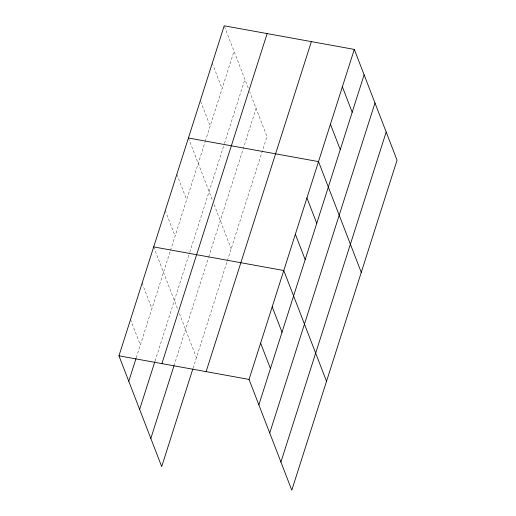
<?xml version="1.0" encoding="UTF-8"?>
<svg xmlns="http://www.w3.org/2000/svg" width="516" height="516" viewBox="0 0 516 516"><rect width="100%" height="100%" fill="white"/><g stroke="black" fill="none" stroke-linecap="round" stroke-linejoin="round"><path stroke-width="0.39" stroke-dasharray="2.58 1.94" d="M136.243 357.807L170.254 251.169M170.493 250.408L205.052 142.061M205.291 141.3L234.019 51.226M155.071 361.013L189.559 252.859M189.804 252.105L224.196 144.274M224.434 143.513L244.887 79.393M173.982 365.825L208.477 257.678M208.716 256.916L256.084 108.412M193.055 368.276L266.953 136.572L249.647 91.725M224.499 26.548L248.248 88.101M212.276 63.204L222.093 88.629M200.64 101.355L210.16 126.033M188.417 138.004L212.74 201.027M214.14 204.659L231.162 248.783M176.84 174.311L186.657 199.737M165.262 210.612L175.079 236.038M153.684 246.912L178.007 309.935M179.407 313.567L196.428 357.685M142.106 283.213L151.917 308.645M130.529 319.52L140.339 344.946"/><path stroke-width="0.77" d="M192.81 369.03L161.695 466.593L118.951 355.821L224.208 25.8L354.305 49.407L397.049 160.179L291.792 490.2L249.047 379.428L354.305 49.407M128.761 381.247L135.998 358.562M139.63 409.414L154.826 361.768M161.882 363.612L267.14 33.592M150.827 438.432L173.982 365.825M206.116 371.636L311.374 41.615M258.864 404.854L364.115 74.833M269.726 433.021L374.984 103M280.923 462.039L386.181 132.019M188.417 138.004L318.52 161.611L361.264 272.384M153.684 246.912L283.781 270.519L326.525 381.292M118.951 355.821L249.047 379.428M342.379 86.811L352.189 112.236M330.446 124.214L340.257 149.64M306.943 197.918L316.753 223.344M295.365 234.219L305.175 259.645M272.203 306.82L282.02 332.252M260.625 343.127L270.442 368.553"/></g></svg>
